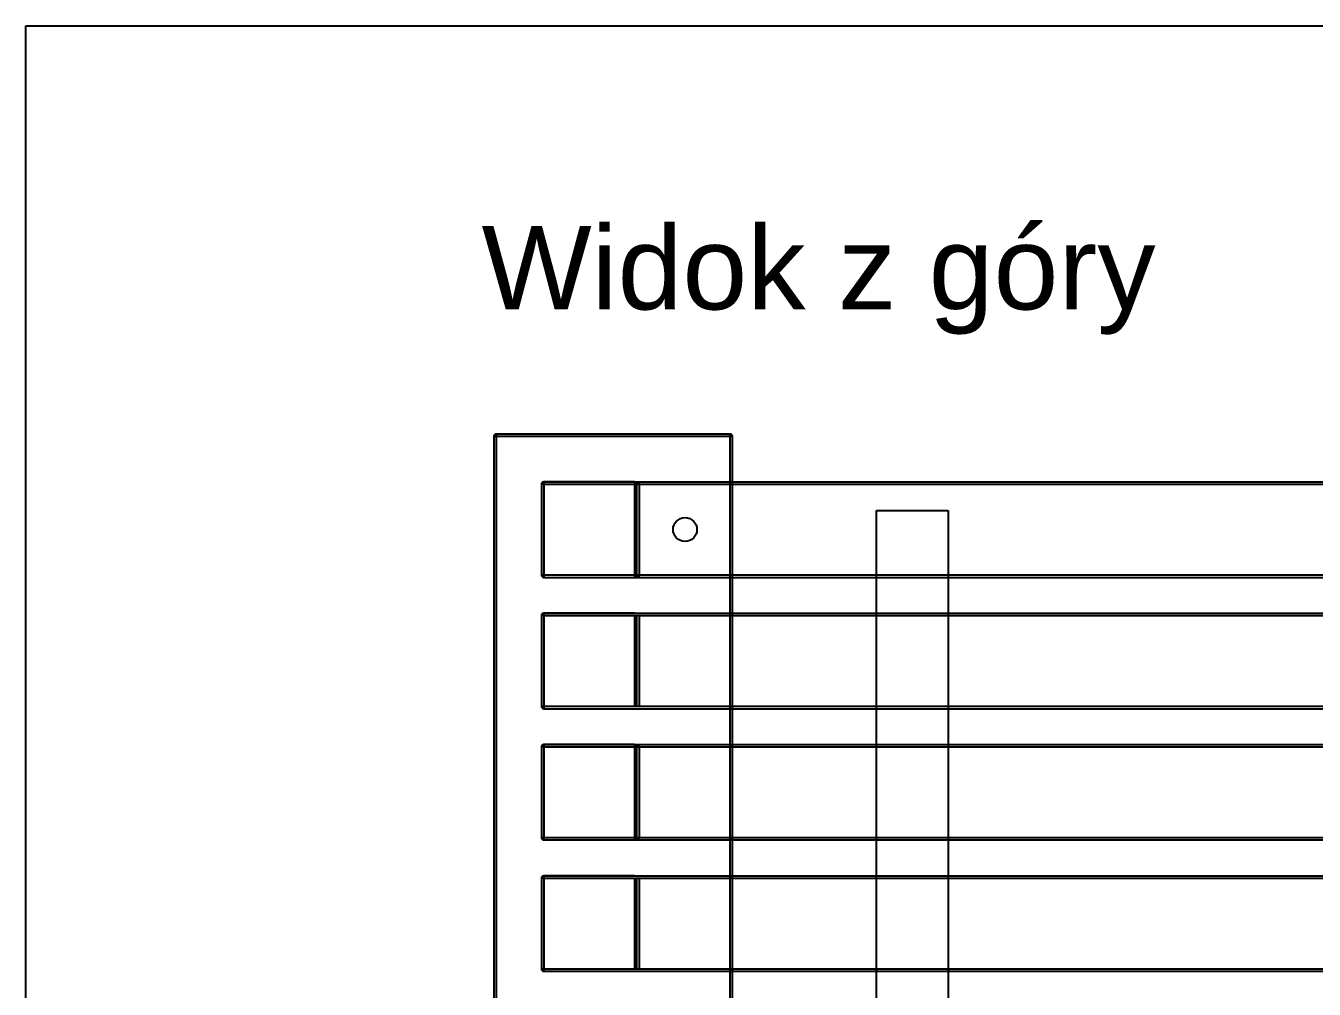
# Model space of a CAD drawing. Header units: millimetres. Extents: x 10366 to 13995, y 24552 to 29685.
# Drawn here: x 10366 to 10906, y 29281 to 29685 of the extents above; entities that cross this region are included whole.
import ezdxf

# ---------------------------------------------------------------- set-up
doc = ezdxf.new("R2010")
doc.units = ezdxf.units.MM
doc.header["$LTSCALE"] = 3
doc.layers.add('DomyÅ›lna', color=7, linetype='Continuous')
doc.layers.add('Hidden_lines', color=7, linetype='Continuous')
doc.styles.get("Standard").update_dxf_attribs({"font": 'arial.ttf'})

msp = doc.modelspace()

# ---------------------------------------------------------------- linework, layer by layer
msp.add_lwpolyline([(10366.2, 24552.48), (10366.2, 29684.64), (13995, 29684.64), (13995, 24552.48)], close=True)
at = {"layer": 'DomyÅ›lna'}
for p, q in [((10562.14, 29512.65), (10562.14, 28994.65)), ((10661.14, 29513.65), (10563.14, 29513.65)), ((10661.14, 29512.65), (10563.14, 29512.65)), ((10563.14, 29512.65), (10563.14, 28994.65)), ((10661.14, 29492.65), (10661.14, 29512.65)), ((10662.14, 29492.65), (10662.14, 29512.65)), ((10582.14, 29492.65), (10582.14, 29454.65)), ((10582.14, 29492.65), (10582.14, 29454.65)), ((10582.14, 29492.65), (10582.14, 29454.65)), ((10583.14, 29493.65), (12381.14, 29493.65)), ((10621.14, 29493.65), (10583.14, 29493.65)), ((10583.14, 29493.65), (12381.14, 29493.65)), ((10621.14, 29493.65), (10583.14, 29493.65)), ((10621.14, 29493.65), (10583.14, 29493.65)), ((10583.14, 29493.65), (12381.14, 29493.65)), ((10583.14, 29492.65), (10583.14, 29454.65)), ((10583.14, 29492.65), (12381.14, 29492.65)), ((10583.14, 29492.65), (10583.14, 29454.65)), ((10583.14, 29492.65), (12381.14, 29492.65)), ((10583.14, 29492.65), (10583.14, 29454.65)), ((10583.14, 29492.65), (12381.14, 29492.65)), ((10583.14, 29454.65), (12381.14, 29454.65)), ((10583.14, 29454.65), (12381.14, 29454.65)), ((10583.14, 29454.65), (12381.14, 29454.65)), ((10583.14, 29453.65), (12381.14, 29453.65)), ((10583.14, 29453.65), (10621.14, 29453.65)), ((10583.14, 29453.65), (12381.14, 29453.65)), ((10583.14, 29453.65), (10621.14, 29453.65)), ((10583.14, 29453.65), (10621.14, 29453.65)), ((10583.14, 29453.65), (12381.14, 29453.65)), ((10661.14, 29437.65), (10661.14, 29454.65)), ((10662.14, 29437.65), (10662.14, 29454.65)), ((10722.45, 29437.65), (10722.45, 29454.65)), ((10752.45, 29454.65), (10752.45, 29437.65)), ((10582.14, 29437.65), (10582.14, 29399.65)), ((10582.14, 29437.65), (10582.14, 29399.65)), ((10582.14, 29437.65), (10582.14, 29399.65)), ((10621.14, 29438.65), (10583.14, 29438.65)), ((10583.14, 29438.65), (12381.14, 29438.65)), ((10621.14, 29438.65), (10583.14, 29438.65)), ((10583.14, 29438.65), (12381.14, 29438.65)), ((10621.14, 29438.65), (10583.14, 29438.65)), ((10583.14, 29438.65), (12381.14, 29438.65)), ((10583.14, 29437.65), (10583.14, 29399.65)), ((10583.14, 29437.65), (12381.14, 29437.65)), ((10583.14, 29437.65), (12381.14, 29437.65)), ((10583.14, 29437.65), (10583.14, 29399.65)), ((10583.14, 29437.65), (10583.14, 29399.65)), ((10583.14, 29437.65), (12381.14, 29437.65)), ((10583.14, 29399.65), (12381.14, 29399.65)), ((10583.14, 29399.65), (12381.14, 29399.65)), ((10583.14, 29399.65), (12381.14, 29399.65)), ((10661.14, 29382.65), (10661.14, 29399.65)), ((10662.14, 29382.65), (10662.14, 29399.65)), ((10722.45, 29382.65), (10722.45, 29399.65)), ((10752.45, 29399.65), (10752.45, 29382.65)), ((10583.14, 29398.65), (12381.14, 29398.65)), ((10583.14, 29398.65), (10621.14, 29398.65)), ((10583.14, 29398.65), (12381.14, 29398.65)), ((10583.14, 29398.65), (10621.14, 29398.65)), ((10583.14, 29398.65), (12381.14, 29398.65)), ((10583.14, 29398.65), (10621.14, 29398.65)), ((10621.14, 29383.65), (10583.14, 29383.65)), ((10583.14, 29383.65), (12381.14, 29383.65)), ((10621.14, 29383.65), (10583.14, 29383.65)), ((10583.14, 29383.65), (12381.14, 29383.65)), ((10583.14, 29383.65), (12381.14, 29383.65)), ((10621.14, 29383.65), (10583.14, 29383.65)), ((10582.14, 29382.65), (10582.14, 29344.65)), ((10582.14, 29382.65), (10582.14, 29344.65)), ((10582.14, 29382.65), (10582.14, 29344.65)), ((10583.14, 29382.65), (10583.14, 29344.65)), ((10583.14, 29382.65), (12381.14, 29382.65)), ((10583.14, 29382.65), (10583.14, 29344.65)), ((10583.14, 29382.65), (12381.14, 29382.65)), ((10583.14, 29382.65), (12381.14, 29382.65)), ((10583.14, 29382.65), (10583.14, 29344.65)), ((10583.14, 29344.65), (12381.14, 29344.65)), ((10583.14, 29344.65), (12381.14, 29344.65)), ((10583.14, 29344.65), (12381.14, 29344.65)), ((10583.14, 29343.65), (12381.14, 29343.65)), ((10583.14, 29343.65), (10621.14, 29343.65)), ((10583.14, 29343.65), (12381.14, 29343.65)), ((10583.14, 29343.65), (10621.14, 29343.65)), ((10583.14, 29343.65), (12381.14, 29343.65)), ((10583.14, 29343.65), (10621.14, 29343.65)), ((10661.14, 29327.65), (10661.14, 29344.65)), ((10662.14, 29327.65), (10662.14, 29344.65)), ((10722.45, 29327.65), (10722.45, 29344.65)), ((10752.45, 29344.65), (10752.45, 29327.65)), ((10582.14, 29327.65), (10582.14, 29289.65)), ((10582.14, 29327.65), (10582.14, 29289.65)), ((10582.14, 29327.65), (10582.14, 29289.65)), ((10621.14, 29328.65), (10583.14, 29328.65)), ((10583.14, 29328.65), (12381.14, 29328.65)), ((10621.14, 29328.65), (10583.14, 29328.65)), ((10583.14, 29328.65), (12381.14, 29328.65)), ((10583.14, 29328.65), (12381.14, 29328.65)), ((10621.14, 29328.65), (10583.14, 29328.65)), ((10583.14, 29327.65), (12381.14, 29327.65)), ((10583.14, 29327.65), (10583.14, 29289.65)), ((10583.14, 29327.65), (10583.14, 29289.65)), ((10583.14, 29327.65), (12381.14, 29327.65)), ((10583.14, 29327.65), (12381.14, 29327.65)), ((10583.14, 29327.65), (10583.14, 29289.65)), ((10583.14, 29289.65), (12381.14, 29289.65)), ((10583.14, 29289.65), (12381.14, 29289.65)), ((10583.14, 29289.65), (12381.14, 29289.65)), ((10583.14, 29288.65), (12381.14, 29288.65)), ((10583.14, 29288.65), (10621.14, 29288.65)), ((10583.14, 29288.65), (12381.14, 29288.65)), ((10583.14, 29288.65), (10621.14, 29288.65)), ((10583.14, 29288.65), (10621.14, 29288.65)), ((10583.14, 29288.65), (12381.14, 29288.65)), ((10661.14, 29272.65), (10661.14, 29289.65)), ((10662.14, 29272.65), (10662.14, 29289.65)), ((10722.45, 29272.65), (10722.45, 29289.65)), ((10752.45, 29289.65), (10752.45, 29272.65))]:
    msp.add_line(p, q, dxfattribs=at)
for points in [[(10563.14, 29512.65, 0), (10562.14, 29512.65, 0)], [(10563.14, 29513.65, 0), (10563.14, 29513.65, 0), (10563.14, 29513.65, 0), (10563.14, 29513.65, 0), (10563.14, 29513.65, 0), (10563.14, 29513.65, 0), (10563.14, 29513.65, 0), (10563.14, 29513.65, 0), (10563.14, 29513.65, 0), (10563.14, 29513.65, 0), (10563.14, 29513.65, 0), (10563.14, 29513.65, 0), (10563.14, 29513.65, 0), (10563.14, 29513.65, 0), (10563.14, 29513.64, 0), (10563.14, 29513.62, 0), (10563.14, 29513.53, 0), (10563.14, 29512.65, 0)], [(10661.14, 29512.65, 0), (10661.14, 29513.65, 0)], [(10662.14, 29512.65, 0), (10662.14, 29512.65, 0), (10662.14, 29512.65, 0), (10662.14, 29512.65, 0), (10662.14, 29512.65, 0), (10662.14, 29512.65, 0), (10662.14, 29512.65, 0), (10662.14, 29512.65, 0), (10662.14, 29512.65, 0), (10662.14, 29512.65, 0), (10662.14, 29512.65, 0), (10662.14, 29512.65, 0), (10662.14, 29512.65, 0), (10662.14, 29512.65, 0), (10662.11, 29512.65, 0), (10662.02, 29512.65, 0), (10661.14, 29512.65, 0)], [(10583.14, 29492.65, 0), (10582.44, 29492.65, 0), (10582.21, 29492.65, 0), (10582.16, 29492.65, 0), (10582.15, 29492.65, 0), (10582.14, 29492.65, 0), (10582.14, 29492.65, 0), (10582.14, 29492.65, 0), (10582.14, 29492.65, 0), (10582.14, 29492.65, 0), (10582.14, 29492.65, 0), (10582.14, 29492.65, 0), (10582.14, 29492.65, 0), (10582.14, 29492.65, 0), (10582.14, 29492.65, 0), (10582.14, 29492.65, 0), (10582.14, 29492.65, 0), (10582.14, 29492.65, 0), (10582.14, 29492.65, 0)], [(10583.14, 29492.65, 0), (10582.44, 29492.65, 0), (10582.21, 29492.65, 0), (10582.16, 29492.65, 0), (10582.15, 29492.65, 0), (10582.14, 29492.65, 0), (10582.14, 29492.65, 0), (10582.14, 29492.65, 0), (10582.14, 29492.65, 0), (10582.14, 29492.65, 0), (10582.14, 29492.65, 0), (10582.14, 29492.65, 0), (10582.14, 29492.65, 0), (10582.14, 29492.65, 0), (10582.14, 29492.65, 0), (10582.14, 29492.65, 0), (10582.14, 29492.65, 0), (10582.14, 29492.65, 0), (10582.14, 29492.65, 0)], [(10583.14, 29492.65, 0), (10582.44, 29492.65, 0), (10582.21, 29492.65, 0), (10582.16, 29492.65, 0), (10582.15, 29492.65, 0), (10582.14, 29492.65, 0), (10582.14, 29492.65, 0), (10582.14, 29492.65, 0), (10582.14, 29492.65, 0), (10582.14, 29492.65, 0), (10582.14, 29492.65, 0), (10582.14, 29492.65, 0), (10582.14, 29492.65, 0), (10582.14, 29492.65, 0), (10582.14, 29492.65, 0), (10582.14, 29492.65, 0), (10582.14, 29492.65, 0), (10582.14, 29492.65, 0), (10582.14, 29492.65, 0)], [(10583.14, 29493.65, 0), (10583.14, 29493.65, 0), (10583.14, 29493.65, 0), (10583.14, 29493.65, 0), (10583.14, 29493.65, 0), (10583.14, 29493.65, 0), (10583.14, 29493.65, 0), (10583.14, 29493.65, 0), (10583.14, 29493.65, 0), (10583.14, 29493.65, 0), (10583.14, 29493.65, 0), (10583.14, 29493.65, 0), (10583.14, 29493.65, 0), (10583.14, 29493.65, 0), (10583.14, 29493.64, 0), (10583.14, 29493.62, 0), (10583.14, 29493.53, 0), (10583.14, 29492.65, 0)], [(10583.14, 29493.65, 0), (10583.14, 29493.65, 0), (10583.14, 29493.65, 0), (10583.14, 29493.65, 0), (10583.14, 29493.65, 0), (10583.14, 29493.65, 0), (10583.14, 29493.65, 0), (10583.14, 29493.65, 0), (10583.14, 29493.65, 0), (10583.14, 29493.65, 0), (10583.14, 29493.65, 0), (10583.14, 29493.65, 0), (10583.14, 29493.65, 0), (10583.14, 29493.65, 0), (10583.14, 29493.64, 0), (10583.14, 29493.62, 0), (10583.14, 29493.53, 0), (10583.14, 29492.65, 0)], [(10583.14, 29493.65, 0), (10583.14, 29493.65, 0), (10583.14, 29493.65, 0), (10583.14, 29493.65, 0), (10583.14, 29493.65, 0), (10583.14, 29493.65, 0), (10583.14, 29493.65, 0), (10583.14, 29493.65, 0), (10583.14, 29493.65, 0), (10583.14, 29493.65, 0), (10583.14, 29493.65, 0), (10583.14, 29493.65, 0), (10583.14, 29493.65, 0), (10583.14, 29493.65, 0), (10583.14, 29493.64, 0), (10583.14, 29493.62, 0), (10583.14, 29493.53, 0), (10583.14, 29492.65, 0)], [(10621.14, 29493.65, 0), (10621.26, 29493.64, 0), (10621.35, 29493.63, 0), (10621.49, 29493.59, 0), (10621.6, 29493.54, 0), (10621.69, 29493.49, 0), (10621.79, 29493.41, 0), (10621.86, 29493.35, 0), (10621.93, 29493.27, 0), (10622, 29493.16, 0), (10622.07, 29493.03, 0), (10622.1, 29492.94, 0), (10622.12, 29492.85, 0), (10622.14, 29492.75, 0), (10622.14, 29492.65, 0)], [(10621.14, 29493.65, 0), (10621.26, 29493.64, 0), (10621.35, 29493.63, 0), (10621.49, 29493.59, 0), (10621.6, 29493.54, 0), (10621.69, 29493.49, 0), (10621.79, 29493.41, 0), (10621.86, 29493.35, 0), (10621.93, 29493.27, 0), (10622, 29493.16, 0), (10622.07, 29493.03, 0), (10622.1, 29492.94, 0), (10622.12, 29492.85, 0), (10622.14, 29492.75, 0), (10622.14, 29492.65, 0)], [(10621.14, 29493.65, 0), (10621.26, 29493.64, 0), (10621.35, 29493.63, 0), (10621.49, 29493.59, 0), (10621.6, 29493.54, 0), (10621.69, 29493.49, 0), (10621.79, 29493.41, 0), (10621.86, 29493.35, 0), (10621.93, 29493.27, 0), (10622, 29493.16, 0), (10622.07, 29493.03, 0), (10622.1, 29492.94, 0), (10622.12, 29492.85, 0), (10622.14, 29492.75, 0), (10622.14, 29492.65, 0)], [(10582.14, 29454.65, 0), (10582.14, 29454.65, 0), (10582.14, 29454.65, 0), (10582.14, 29454.65, 0), (10582.14, 29454.65, 0), (10582.14, 29454.65, 0), (10582.14, 29454.65, 0), (10582.14, 29454.65, 0), (10582.14, 29454.65, 0), (10582.14, 29454.65, 0), (10582.14, 29454.65, 0), (10582.14, 29454.65, 0), (10582.14, 29454.65, 0), (10582.14, 29454.65, 0), (10582.15, 29454.65, 0), (10582.17, 29454.65, 0), (10582.27, 29454.65, 0), (10583.14, 29454.65, 0)], [(10582.14, 29454.65, 0), (10582.14, 29454.65, 0), (10582.14, 29454.65, 0), (10582.14, 29454.65, 0), (10582.14, 29454.65, 0), (10582.14, 29454.65, 0), (10582.14, 29454.65, 0), (10582.14, 29454.65, 0), (10582.14, 29454.65, 0), (10582.14, 29454.65, 0), (10582.14, 29454.65, 0), (10582.14, 29454.65, 0), (10582.14, 29454.65, 0), (10582.14, 29454.65, 0), (10582.15, 29454.65, 0), (10582.17, 29454.65, 0), (10582.27, 29454.65, 0), (10583.14, 29454.65, 0)], [(10582.14, 29454.65, 0), (10582.14, 29454.65, 0), (10582.14, 29454.65, 0), (10582.14, 29454.65, 0), (10582.14, 29454.65, 0), (10582.14, 29454.65, 0), (10582.14, 29454.65, 0), (10582.14, 29454.65, 0), (10582.14, 29454.65, 0), (10582.14, 29454.65, 0), (10582.14, 29454.65, 0), (10582.14, 29454.65, 0), (10582.14, 29454.65, 0), (10582.14, 29454.65, 0), (10582.15, 29454.65, 0), (10582.17, 29454.65, 0), (10582.27, 29454.65, 0), (10583.14, 29454.65, 0)], [(10583.14, 29454.65, 0), (10583.14, 29453.65, 0)], [(10583.14, 29454.65, 0), (10583.14, 29453.65, 0)], [(10583.14, 29454.65, 0), (10583.14, 29453.65, 0)], [(10621.14, 29453.65, 0), (10621.85, 29453.71, 0), (10622.49, 29453.81, 0), (10622.63, 29453.85, 0), (10622.75, 29453.89, 0), (10622.81, 29453.92, 0), (10622.87, 29453.95, 0), (10622.92, 29453.99, 0), (10622.96, 29454.03, 0), (10623, 29454.08, 0), (10623.04, 29454.14, 0), (10623.07, 29454.2, 0), (10623.1, 29454.28, 0), (10623.12, 29454.36, 0), (10623.13, 29454.45, 0), (10623.14, 29454.65, 0)], [(10622.14, 29454.65, 0), (10622.14, 29454.55, 0), (10622.12, 29454.45, 0), (10622.1, 29454.36, 0), (10622.07, 29454.28, 0), (10622, 29454.14, 0), (10621.93, 29454.03, 0), (10621.86, 29453.95, 0), (10621.74, 29453.85, 0), (10621.64, 29453.78, 0), (10621.55, 29453.74, 0), (10621.43, 29453.69, 0), (10621.31, 29453.66, 0), (10621.14, 29453.65, 0)], [(10621.14, 29453.65, 0), (10621.85, 29453.71, 0), (10622.49, 29453.81, 0), (10622.63, 29453.85, 0), (10622.75, 29453.89, 0), (10622.81, 29453.92, 0), (10622.87, 29453.95, 0), (10622.92, 29453.99, 0), (10622.96, 29454.03, 0), (10623, 29454.08, 0), (10623.04, 29454.14, 0), (10623.07, 29454.2, 0), (10623.1, 29454.28, 0), (10623.12, 29454.36, 0), (10623.13, 29454.45, 0), (10623.14, 29454.65, 0)], [(10622.14, 29454.65, 0), (10622.14, 29454.55, 0), (10622.12, 29454.45, 0), (10622.1, 29454.36, 0), (10622.07, 29454.28, 0), (10622, 29454.14, 0), (10621.93, 29454.03, 0), (10621.86, 29453.95, 0), (10621.74, 29453.85, 0), (10621.64, 29453.78, 0), (10621.55, 29453.74, 0), (10621.43, 29453.69, 0), (10621.31, 29453.66, 0), (10621.14, 29453.65, 0)], [(10622.14, 29454.65, 0), (10622.14, 29454.55, 0), (10622.12, 29454.45, 0), (10622.1, 29454.36, 0), (10622.07, 29454.28, 0), (10622, 29454.14, 0), (10621.93, 29454.03, 0), (10621.86, 29453.95, 0), (10621.74, 29453.85, 0), (10621.64, 29453.78, 0), (10621.55, 29453.74, 0), (10621.43, 29453.69, 0), (10621.31, 29453.66, 0), (10621.14, 29453.65, 0)], [(10621.14, 29453.65, 0), (10621.85, 29453.71, 0), (10622.49, 29453.81, 0), (10622.63, 29453.85, 0), (10622.75, 29453.89, 0), (10622.81, 29453.92, 0), (10622.87, 29453.95, 0), (10622.92, 29453.99, 0), (10622.96, 29454.03, 0), (10623, 29454.08, 0), (10623.04, 29454.14, 0), (10623.07, 29454.2, 0), (10623.1, 29454.28, 0), (10623.12, 29454.36, 0), (10623.13, 29454.45, 0), (10623.14, 29454.65, 0)], [(10583.14, 29437.65, 0), (10582.14, 29437.65, 0)], [(10583.14, 29437.65, 0), (10582.14, 29437.65, 0)], [(10583.14, 29437.65, 0), (10582.14, 29437.65, 0)], [(10583.14, 29438.65, 0), (10583.14, 29438.65, 0), (10583.14, 29438.65, 0), (10583.14, 29438.65, 0), (10583.14, 29438.65, 0), (10583.14, 29438.65, 0), (10583.14, 29438.65, 0), (10583.14, 29438.65, 0), (10583.14, 29438.65, 0), (10583.14, 29438.65, 0), (10583.14, 29438.65, 0), (10583.14, 29438.65, 0), (10583.14, 29438.65, 0), (10583.14, 29438.64, 0), (10583.14, 29438.62, 0), (10583.14, 29438.53, 0), (10583.14, 29437.65, 0)], [(10583.14, 29438.65, 0), (10583.14, 29438.65, 0), (10583.14, 29438.65, 0), (10583.14, 29438.65, 0), (10583.14, 29438.65, 0), (10583.14, 29438.65, 0), (10583.14, 29438.65, 0), (10583.14, 29438.65, 0), (10583.14, 29438.65, 0), (10583.14, 29438.65, 0), (10583.14, 29438.65, 0), (10583.14, 29438.65, 0), (10583.14, 29438.65, 0), (10583.14, 29438.64, 0), (10583.14, 29438.62, 0), (10583.14, 29438.53, 0), (10583.14, 29437.65, 0)], [(10583.14, 29438.65, 0), (10583.14, 29438.65, 0), (10583.14, 29438.65, 0), (10583.14, 29438.65, 0), (10583.14, 29438.65, 0), (10583.14, 29438.65, 0), (10583.14, 29438.65, 0), (10583.14, 29438.65, 0), (10583.14, 29438.65, 0), (10583.14, 29438.65, 0), (10583.14, 29438.65, 0), (10583.14, 29438.65, 0), (10583.14, 29438.65, 0), (10583.14, 29438.64, 0), (10583.14, 29438.62, 0), (10583.14, 29438.53, 0), (10583.14, 29437.65, 0)], [(10582.14, 29399.65, 0), (10582.14, 29399.65, 0), (10582.14, 29399.65, 0), (10582.14, 29399.65, 0), (10582.14, 29399.65, 0), (10582.14, 29399.65, 0), (10582.14, 29399.65, 0), (10582.14, 29399.65, 0), (10582.14, 29399.65, 0), (10582.14, 29399.65, 0), (10582.14, 29399.65, 0), (10582.14, 29399.65, 0), (10582.14, 29399.65, 0), (10582.14, 29399.65, 0), (10582.15, 29399.65, 0), (10582.17, 29399.65, 0), (10582.27, 29399.65, 0), (10583.14, 29399.65, 0)], [(10582.14, 29399.65, 0), (10582.14, 29399.65, 0), (10582.14, 29399.65, 0), (10582.14, 29399.65, 0), (10582.14, 29399.65, 0), (10582.14, 29399.65, 0), (10582.14, 29399.65, 0), (10582.14, 29399.65, 0), (10582.14, 29399.65, 0), (10582.14, 29399.65, 0), (10582.14, 29399.65, 0), (10582.14, 29399.65, 0), (10582.14, 29399.65, 0), (10582.14, 29399.65, 0), (10582.15, 29399.65, 0), (10582.17, 29399.65, 0), (10582.27, 29399.65, 0), (10583.14, 29399.65, 0)], [(10582.14, 29399.65, 0), (10582.14, 29399.65, 0), (10582.14, 29399.65, 0), (10582.14, 29399.65, 0), (10582.14, 29399.65, 0), (10582.14, 29399.65, 0), (10582.14, 29399.65, 0), (10582.14, 29399.65, 0), (10582.14, 29399.65, 0), (10582.14, 29399.65, 0), (10582.14, 29399.65, 0), (10582.14, 29399.65, 0), (10582.14, 29399.65, 0), (10582.14, 29399.65, 0), (10582.15, 29399.65, 0), (10582.17, 29399.65, 0), (10582.27, 29399.65, 0), (10583.14, 29399.65, 0)], [(10583.14, 29399.65, 0), (10583.14, 29398.65, 0)], [(10583.14, 29399.65, 0), (10583.14, 29398.65, 0)], [(10583.14, 29399.65, 0), (10583.14, 29398.65, 0)], [(10583.14, 29383.65, 0), (10583.14, 29383.65, 0), (10583.14, 29383.65, 0), (10583.14, 29383.65, 0), (10583.14, 29383.65, 0), (10583.14, 29383.65, 0), (10583.14, 29383.65, 0), (10583.14, 29383.65, 0), (10583.14, 29383.65, 0), (10583.14, 29383.65, 0), (10583.14, 29383.65, 0), (10583.14, 29383.65, 0), (10583.14, 29383.65, 0), (10583.14, 29383.65, 0), (10583.14, 29383.64, 0), (10583.14, 29383.62, 0), (10583.14, 29383.53, 0), (10583.14, 29382.65, 0)], [(10583.14, 29383.65, 0), (10583.14, 29383.65, 0), (10583.14, 29383.65, 0), (10583.14, 29383.65, 0), (10583.14, 29383.65, 0), (10583.14, 29383.65, 0), (10583.14, 29383.65, 0), (10583.14, 29383.65, 0), (10583.14, 29383.65, 0), (10583.14, 29383.65, 0), (10583.14, 29383.65, 0), (10583.14, 29383.65, 0), (10583.14, 29383.65, 0), (10583.14, 29383.65, 0), (10583.14, 29383.64, 0), (10583.14, 29383.62, 0), (10583.14, 29383.53, 0), (10583.14, 29382.65, 0)], [(10583.14, 29383.65, 0), (10583.14, 29383.65, 0), (10583.14, 29383.65, 0), (10583.14, 29383.65, 0), (10583.14, 29383.65, 0), (10583.14, 29383.65, 0), (10583.14, 29383.65, 0), (10583.14, 29383.65, 0), (10583.14, 29383.65, 0), (10583.14, 29383.65, 0), (10583.14, 29383.65, 0), (10583.14, 29383.65, 0), (10583.14, 29383.65, 0), (10583.14, 29383.65, 0), (10583.14, 29383.64, 0), (10583.14, 29383.62, 0), (10583.14, 29383.53, 0), (10583.14, 29382.65, 0)], [(10621.14, 29383.65, 0), (10621.26, 29383.64, 0), (10621.35, 29383.63, 0), (10621.49, 29383.59, 0), (10621.6, 29383.54, 0), (10621.69, 29383.49, 0), (10621.79, 29383.41, 0), (10621.86, 29383.35, 0), (10621.93, 29383.27, 0), (10622, 29383.16, 0), (10622.07, 29383.03, 0), (10622.1, 29382.94, 0), (10622.12, 29382.85, 0), (10622.14, 29382.75, 0), (10622.14, 29382.65, 0)], [(10621.14, 29383.65, 0), (10621.26, 29383.64, 0), (10621.35, 29383.63, 0), (10621.49, 29383.59, 0), (10621.6, 29383.54, 0), (10621.69, 29383.49, 0), (10621.79, 29383.41, 0), (10621.86, 29383.35, 0), (10621.93, 29383.27, 0), (10622, 29383.16, 0), (10622.07, 29383.03, 0), (10622.1, 29382.94, 0), (10622.12, 29382.85, 0), (10622.14, 29382.75, 0), (10622.14, 29382.65, 0)], [(10621.14, 29383.65, 0), (10621.26, 29383.64, 0), (10621.35, 29383.63, 0), (10621.49, 29383.59, 0), (10621.6, 29383.54, 0), (10621.69, 29383.49, 0), (10621.79, 29383.41, 0), (10621.86, 29383.35, 0), (10621.93, 29383.27, 0), (10622, 29383.16, 0), (10622.07, 29383.03, 0), (10622.1, 29382.94, 0), (10622.12, 29382.85, 0), (10622.14, 29382.75, 0), (10622.14, 29382.65, 0)], [(10583.14, 29382.65, 0), (10582.14, 29382.65, 0)], [(10583.14, 29382.65, 0), (10582.14, 29382.65, 0)], [(10583.14, 29382.65, 0), (10582.14, 29382.65, 0)], [(10582.14, 29344.65, 0), (10582.14, 29344.65, 0), (10582.14, 29344.65, 0), (10582.14, 29344.65, 0), (10582.14, 29344.65, 0), (10582.14, 29344.65, 0), (10582.14, 29344.65, 0), (10582.14, 29344.65, 0), (10582.14, 29344.65, 0), (10582.14, 29344.65, 0), (10582.14, 29344.65, 0), (10582.14, 29344.65, 0), (10582.14, 29344.65, 0), (10582.14, 29344.65, 0), (10582.15, 29344.65, 0), (10582.17, 29344.65, 0), (10582.27, 29344.65, 0), (10583.14, 29344.65, 0)], [(10582.14, 29344.65, 0), (10582.14, 29344.65, 0), (10582.14, 29344.65, 0), (10582.14, 29344.65, 0), (10582.14, 29344.65, 0), (10582.14, 29344.65, 0), (10582.14, 29344.65, 0), (10582.14, 29344.65, 0), (10582.14, 29344.65, 0), (10582.14, 29344.65, 0), (10582.14, 29344.65, 0), (10582.14, 29344.65, 0), (10582.14, 29344.65, 0), (10582.14, 29344.65, 0), (10582.15, 29344.65, 0), (10582.17, 29344.65, 0), (10582.27, 29344.65, 0), (10583.14, 29344.65, 0)], [(10582.14, 29344.65, 0), (10582.14, 29344.65, 0), (10582.14, 29344.65, 0), (10582.14, 29344.65, 0), (10582.14, 29344.65, 0), (10582.14, 29344.65, 0), (10582.14, 29344.65, 0), (10582.14, 29344.65, 0), (10582.14, 29344.65, 0), (10582.14, 29344.65, 0), (10582.14, 29344.65, 0), (10582.14, 29344.65, 0), (10582.14, 29344.65, 0), (10582.14, 29344.65, 0), (10582.15, 29344.65, 0), (10582.17, 29344.65, 0), (10582.27, 29344.65, 0), (10583.14, 29344.65, 0)], [(10583.14, 29344.65, 0), (10583.14, 29343.65, 0)], [(10583.14, 29344.65, 0), (10583.14, 29343.65, 0)], [(10583.14, 29344.65, 0), (10583.14, 29343.65, 0)], [(10621.14, 29343.65, 0), (10621.85, 29343.71, 0), (10622.49, 29343.81, 0), (10622.63, 29343.85, 0), (10622.75, 29343.89, 0), (10622.81, 29343.92, 0), (10622.87, 29343.95, 0), (10622.92, 29343.99, 0), (10622.96, 29344.03, 0), (10623, 29344.08, 0), (10623.04, 29344.14, 0), (10623.07, 29344.2, 0), (10623.1, 29344.28, 0), (10623.12, 29344.36, 0), (10623.13, 29344.45, 0), (10623.14, 29344.65, 0)], [(10622.14, 29344.65, 0), (10622.14, 29344.55, 0), (10622.12, 29344.45, 0), (10622.1, 29344.36, 0), (10622.07, 29344.28, 0), (10622, 29344.14, 0), (10621.93, 29344.03, 0), (10621.86, 29343.95, 0), (10621.74, 29343.85, 0), (10621.64, 29343.78, 0), (10621.55, 29343.74, 0), (10621.43, 29343.69, 0), (10621.31, 29343.66, 0), (10621.14, 29343.65, 0)], [(10621.14, 29343.65, 0), (10621.85, 29343.71, 0), (10622.49, 29343.81, 0), (10622.63, 29343.85, 0), (10622.75, 29343.89, 0), (10622.81, 29343.92, 0), (10622.87, 29343.95, 0), (10622.92, 29343.99, 0), (10622.96, 29344.03, 0), (10623, 29344.08, 0), (10623.04, 29344.14, 0), (10623.07, 29344.2, 0), (10623.1, 29344.28, 0), (10623.12, 29344.36, 0), (10623.13, 29344.45, 0), (10623.14, 29344.65, 0)], [(10622.14, 29344.65, 0), (10622.14, 29344.55, 0), (10622.12, 29344.45, 0), (10622.1, 29344.36, 0), (10622.07, 29344.28, 0), (10622, 29344.14, 0), (10621.93, 29344.03, 0), (10621.86, 29343.95, 0), (10621.74, 29343.85, 0), (10621.64, 29343.78, 0), (10621.55, 29343.74, 0), (10621.43, 29343.69, 0), (10621.31, 29343.66, 0), (10621.14, 29343.65, 0)], [(10622.14, 29344.65, 0), (10622.14, 29344.55, 0), (10622.12, 29344.45, 0), (10622.1, 29344.36, 0), (10622.07, 29344.28, 0), (10622, 29344.14, 0), (10621.93, 29344.03, 0), (10621.86, 29343.95, 0), (10621.74, 29343.85, 0), (10621.64, 29343.78, 0), (10621.55, 29343.74, 0), (10621.43, 29343.69, 0), (10621.31, 29343.66, 0), (10621.14, 29343.65, 0)], [(10621.14, 29343.65, 0), (10621.85, 29343.71, 0), (10622.49, 29343.81, 0), (10622.63, 29343.85, 0), (10622.75, 29343.89, 0), (10622.81, 29343.92, 0), (10622.87, 29343.95, 0), (10622.92, 29343.99, 0), (10622.96, 29344.03, 0), (10623, 29344.08, 0), (10623.04, 29344.14, 0), (10623.07, 29344.2, 0), (10623.1, 29344.28, 0), (10623.12, 29344.36, 0), (10623.13, 29344.45, 0), (10623.14, 29344.65, 0)], [(10583.14, 29327.65, 0), (10582.14, 29327.65, 0)], [(10583.14, 29327.65, 0), (10582.14, 29327.65, 0)], [(10583.14, 29327.65, 0), (10582.14, 29327.65, 0)], [(10583.14, 29328.65, 0), (10583.14, 29328.65, 0), (10583.14, 29328.65, 0), (10583.14, 29328.65, 0), (10583.14, 29328.65, 0), (10583.14, 29328.65, 0), (10583.14, 29328.65, 0), (10583.14, 29328.65, 0), (10583.14, 29328.65, 0), (10583.14, 29328.65, 0), (10583.14, 29328.65, 0), (10583.14, 29328.65, 0), (10583.14, 29328.65, 0), (10583.14, 29328.65, 0), (10583.14, 29328.64, 0), (10583.14, 29328.62, 0), (10583.14, 29328.53, 0), (10583.14, 29327.65, 0)], [(10583.14, 29328.65, 0), (10583.14, 29328.65, 0), (10583.14, 29328.65, 0), (10583.14, 29328.65, 0), (10583.14, 29328.65, 0), (10583.14, 29328.65, 0), (10583.14, 29328.65, 0), (10583.14, 29328.65, 0), (10583.14, 29328.65, 0), (10583.14, 29328.65, 0), (10583.14, 29328.65, 0), (10583.14, 29328.65, 0), (10583.14, 29328.65, 0), (10583.14, 29328.65, 0), (10583.14, 29328.64, 0), (10583.14, 29328.62, 0), (10583.14, 29328.53, 0), (10583.14, 29327.65, 0)], [(10583.14, 29328.65, 0), (10583.14, 29328.65, 0), (10583.14, 29328.65, 0), (10583.14, 29328.65, 0), (10583.14, 29328.65, 0), (10583.14, 29328.65, 0), (10583.14, 29328.65, 0), (10583.14, 29328.65, 0), (10583.14, 29328.65, 0), (10583.14, 29328.65, 0), (10583.14, 29328.65, 0), (10583.14, 29328.65, 0), (10583.14, 29328.65, 0), (10583.14, 29328.65, 0), (10583.14, 29328.64, 0), (10583.14, 29328.62, 0), (10583.14, 29328.53, 0), (10583.14, 29327.65, 0)], [(10582.14, 29289.65, 0), (10582.14, 29289.65, 0), (10582.14, 29289.65, 0), (10582.14, 29289.65, 0), (10582.14, 29289.65, 0), (10582.14, 29289.65, 0), (10582.14, 29289.65, 0), (10582.14, 29289.65, 0), (10582.14, 29289.65, 0), (10582.14, 29289.65, 0), (10582.14, 29289.65, 0), (10582.14, 29289.65, 0), (10582.14, 29289.65, 0), (10582.14, 29289.65, 0), (10582.15, 29289.65, 0), (10582.17, 29289.65, 0), (10582.27, 29289.65, 0), (10583.14, 29289.65, 0)], [(10582.14, 29289.65, 0), (10582.14, 29289.65, 0), (10582.14, 29289.65, 0), (10582.14, 29289.65, 0), (10582.14, 29289.65, 0), (10582.14, 29289.65, 0), (10582.14, 29289.65, 0), (10582.14, 29289.65, 0), (10582.14, 29289.65, 0), (10582.14, 29289.65, 0), (10582.14, 29289.65, 0), (10582.14, 29289.65, 0), (10582.14, 29289.65, 0), (10582.14, 29289.65, 0), (10582.15, 29289.65, 0), (10582.17, 29289.65, 0), (10582.27, 29289.65, 0), (10583.14, 29289.65, 0)], [(10582.14, 29289.65, 0), (10582.14, 29289.65, 0), (10582.14, 29289.65, 0), (10582.14, 29289.65, 0), (10582.14, 29289.65, 0), (10582.14, 29289.65, 0), (10582.14, 29289.65, 0), (10582.14, 29289.65, 0), (10582.14, 29289.65, 0), (10582.14, 29289.65, 0), (10582.14, 29289.65, 0), (10582.14, 29289.65, 0), (10582.14, 29289.65, 0), (10582.14, 29289.65, 0), (10582.15, 29289.65, 0), (10582.17, 29289.65, 0), (10582.27, 29289.65, 0), (10583.14, 29289.65, 0)], [(10583.14, 29289.65, 0), (10583.14, 29288.65, 0)], [(10583.14, 29289.65, 0), (10583.14, 29288.65, 0)], [(10583.14, 29289.65, 0), (10583.14, 29288.65, 0)]]:
    msp.add_polyline3d(points, dxfattribs=at)
for centre, start, end in [((10563.14, 29512.65), 90, 180), ((10661.14, 29512.65), 0, 90), ((10583.14, 29492.65), 90, 180), ((10583.14, 29492.65), 90, 180), ((10583.14, 29492.65), 90, 180), ((10583.14, 29454.65), 180, 270), ((10583.14, 29454.65), 180, 270), ((10583.14, 29454.65), 180, 270), ((10583.14, 29437.65), 90, 180), ((10583.14, 29437.65), 90, 180), ((10583.14, 29437.65), 90, 180), ((10583.14, 29399.65), 180, 270), ((10583.14, 29399.65), 180, 270), ((10583.14, 29399.65), 180, 270), ((10583.14, 29382.65), 90, 180), ((10583.14, 29382.65), 90, 180), ((10583.14, 29382.65), 90, 180), ((10583.14, 29344.65), 180, 270), ((10583.14, 29344.65), 180, 270), ((10583.14, 29344.65), 180, 270), ((10583.14, 29327.65), 90, 180), ((10583.14, 29327.65), 90, 180), ((10583.14, 29327.65), 90, 180), ((10583.14, 29289.65), 180, 270), ((10583.14, 29289.65), 180, 270), ((10583.14, 29289.65), 180, 270)]:
    msp.add_arc(centre, 1, start, end, dxfattribs=at)
at = {"layer": 'Hidden_lines'}
for p, q in [((10621.14, 29492.65), (10621.14, 29454.65)), ((10621.14, 29492.65), (10621.14, 29454.65)), ((10621.14, 29492.65), (10621.14, 29454.65)), ((10621.14, 29492.65), (10621.14, 29454.65)), ((10622.14, 29454.65), (10622.14, 29492.65)), ((10622.14, 29454.65), (10622.14, 29492.65)), ((10622.14, 29454.65), (10622.14, 29492.65)), ((10623.14, 29454.65), (10623.14, 29492.65)), ((10623.14, 29454.65), (10623.14, 29492.65)), ((10623.14, 29454.65), (10623.14, 29492.65)), ((10661.14, 29454.65), (10661.14, 29492.65)), ((10662.14, 29454.65), (10662.14, 29492.65)), ((10722.45, 29454.65), (10722.45, 29481.65)), ((10722.45, 29481.65), (10752.45, 29481.65)), ((10752.45, 29481.65), (10752.45, 29454.65)), ((10621.14, 29437.65), (10621.14, 29399.65)), ((10621.14, 29437.65), (10621.14, 29399.65)), ((10621.14, 29437.65), (10621.14, 29399.65)), ((10621.14, 29437.65), (10621.14, 29399.65)), ((10622.14, 29399.65), (10622.14, 29437.65)), ((10622.14, 29399.65), (10622.14, 29437.65)), ((10622.14, 29399.65), (10622.14, 29437.65)), ((10623.14, 29399.65), (10623.14, 29437.65)), ((10623.14, 29399.65), (10623.14, 29437.65)), ((10623.14, 29399.65), (10623.14, 29437.65)), ((10661.14, 29399.65), (10661.14, 29437.65)), ((10662.14, 29399.65), (10662.14, 29437.65)), ((10722.45, 29399.65), (10722.45, 29437.65)), ((10752.45, 29437.65), (10752.45, 29399.65)), ((10621.14, 29382.65), (10621.14, 29344.65)), ((10621.14, 29382.65), (10621.14, 29344.65)), ((10621.14, 29382.65), (10621.14, 29344.65)), ((10621.14, 29382.65), (10621.14, 29344.65)), ((10622.14, 29344.65), (10622.14, 29382.65)), ((10622.14, 29344.65), (10622.14, 29382.65)), ((10622.14, 29344.65), (10622.14, 29382.65)), ((10623.14, 29344.65), (10623.14, 29382.65)), ((10623.14, 29344.65), (10623.14, 29382.65)), ((10623.14, 29344.65), (10623.14, 29382.65)), ((10661.14, 29344.65), (10661.14, 29382.65)), ((10662.14, 29344.65), (10662.14, 29382.65)), ((10722.45, 29344.65), (10722.45, 29382.65)), ((10752.45, 29382.65), (10752.45, 29344.65)), ((10621.14, 29327.65), (10621.14, 29289.65)), ((10621.14, 29327.65), (10621.14, 29289.65)), ((10621.14, 29327.65), (10621.14, 29289.65)), ((10621.14, 29327.65), (10621.14, 29289.65)), ((10622.14, 29289.65), (10622.14, 29327.65)), ((10622.14, 29289.65), (10622.14, 29327.65)), ((10622.14, 29289.65), (10622.14, 29327.65)), ((10623.14, 29289.65), (10623.14, 29327.65)), ((10623.14, 29289.65), (10623.14, 29327.65)), ((10623.14, 29289.65), (10623.14, 29327.65)), ((10661.14, 29289.65), (10661.14, 29327.65)), ((10662.14, 29289.65), (10662.14, 29327.65)), ((10722.45, 29289.65), (10722.45, 29327.65)), ((10752.45, 29327.65), (10752.45, 29289.65))]:
    msp.add_line(p, q, dxfattribs=at)
for points in [[(10621.14, 29493.65, 0), (10621.14, 29493.65, 0), (10621.14, 29493.65, 0), (10621.14, 29493.65, 0), (10621.14, 29493.65, 0), (10621.14, 29493.65, 0), (10621.14, 29493.65, 0), (10621.14, 29493.65, 0), (10621.14, 29493.65, 0), (10621.14, 29493.65, 0), (10621.14, 29493.65, 0), (10621.14, 29493.65, 0), (10621.14, 29493.65, 0), (10621.14, 29493.65, 0), (10621.14, 29493.64, 0), (10621.14, 29493.62, 0), (10621.14, 29493.53, 0), (10621.14, 29492.65, 0)], [(10623.14, 29492.65, 0), (10623.13, 29492.85, 0), (10623.1, 29493.03, 0), (10623.07, 29493.1, 0), (10623.04, 29493.16, 0), (10623, 29493.22, 0), (10622.96, 29493.27, 0), (10622.92, 29493.31, 0), (10622.87, 29493.35, 0), (10622.81, 29493.38, 0), (10622.69, 29493.43, 0), (10622.56, 29493.47, 0), (10622.26, 29493.53, 0), (10621.14, 29493.65, 0)], [(10621.14, 29493.65, 0), (10621.14, 29493.65, 0), (10621.14, 29493.65, 0), (10621.14, 29493.65, 0), (10621.14, 29493.65, 0), (10621.14, 29493.65, 0), (10621.14, 29493.65, 0), (10621.14, 29493.65, 0), (10621.14, 29493.65, 0), (10621.14, 29493.65, 0), (10621.14, 29493.65, 0), (10621.14, 29493.65, 0), (10621.14, 29493.65, 0), (10621.14, 29493.65, 0), (10621.14, 29493.64, 0), (10621.14, 29493.62, 0), (10621.14, 29493.53, 0), (10621.14, 29492.65, 0)], [(10623.14, 29492.65, 0), (10623.13, 29492.85, 0), (10623.1, 29493.03, 0), (10623.07, 29493.1, 0), (10623.04, 29493.16, 0), (10623, 29493.22, 0), (10622.96, 29493.27, 0), (10622.92, 29493.31, 0), (10622.87, 29493.35, 0), (10622.81, 29493.38, 0), (10622.69, 29493.43, 0), (10622.56, 29493.47, 0), (10622.26, 29493.53, 0), (10621.14, 29493.65, 0)], [(10623.14, 29492.65, 0), (10623.13, 29492.85, 0), (10623.1, 29493.03, 0), (10623.07, 29493.1, 0), (10623.04, 29493.16, 0), (10623, 29493.22, 0), (10622.96, 29493.27, 0), (10622.92, 29493.31, 0), (10622.87, 29493.35, 0), (10622.81, 29493.38, 0), (10622.69, 29493.43, 0), (10622.56, 29493.47, 0), (10622.26, 29493.53, 0), (10621.14, 29493.65, 0)], [(10621.14, 29493.65, 0), (10621.14, 29493.65, 0), (10621.14, 29493.65, 0), (10621.14, 29493.65, 0), (10621.14, 29493.65, 0), (10621.14, 29493.65, 0), (10621.14, 29493.65, 0), (10621.14, 29493.65, 0), (10621.14, 29493.65, 0), (10621.14, 29493.65, 0), (10621.14, 29493.65, 0), (10621.14, 29493.65, 0), (10621.14, 29493.65, 0), (10621.14, 29493.65, 0), (10621.14, 29493.64, 0), (10621.14, 29493.62, 0), (10621.14, 29493.53, 0), (10621.14, 29492.65, 0)], [(10621.14, 29493.65, 0), (10621.14, 29493.65, 0), (10621.14, 29493.65, 0), (10621.14, 29493.65, 0), (10621.14, 29493.65, 0), (10621.14, 29493.65, 0), (10621.14, 29493.65, 0), (10621.14, 29493.65, 0), (10621.14, 29493.65, 0), (10621.14, 29493.65, 0), (10621.14, 29493.65, 0), (10621.14, 29493.65, 0), (10621.14, 29493.65, 0), (10621.14, 29493.65, 0), (10621.14, 29493.64, 0), (10621.14, 29493.62, 0), (10621.14, 29493.53, 0), (10621.14, 29492.65, 0)], [(10621.14, 29454.65, 0), (10621.14, 29453.65, 0)], [(10621.14, 29454.65, 0), (10621.14, 29453.65, 0)], [(10621.14, 29454.65, 0), (10621.14, 29453.65, 0)], [(10621.14, 29454.65, 0), (10621.14, 29453.65, 0)], [(10621.14, 29383.65, 0), (10621.14, 29383.65, 0), (10621.14, 29383.65, 0), (10621.14, 29383.65, 0), (10621.14, 29383.65, 0), (10621.14, 29383.65, 0), (10621.14, 29383.65, 0), (10621.14, 29383.65, 0), (10621.14, 29383.65, 0), (10621.14, 29383.65, 0), (10621.14, 29383.65, 0), (10621.14, 29383.65, 0), (10621.14, 29383.65, 0), (10621.14, 29383.65, 0), (10621.14, 29383.64, 0), (10621.14, 29383.62, 0), (10621.14, 29383.53, 0), (10621.14, 29382.65, 0)], [(10623.14, 29382.65, 0), (10623.13, 29382.85, 0), (10623.1, 29383.03, 0), (10623.07, 29383.1, 0), (10623.04, 29383.16, 0), (10623, 29383.22, 0), (10622.96, 29383.27, 0), (10622.92, 29383.31, 0), (10622.87, 29383.35, 0), (10622.81, 29383.38, 0), (10622.69, 29383.43, 0), (10622.56, 29383.47, 0), (10622.26, 29383.53, 0), (10621.14, 29383.65, 0)], [(10621.14, 29383.65, 0), (10621.14, 29383.65, 0), (10621.14, 29383.65, 0), (10621.14, 29383.65, 0), (10621.14, 29383.65, 0), (10621.14, 29383.65, 0), (10621.14, 29383.65, 0), (10621.14, 29383.65, 0), (10621.14, 29383.65, 0), (10621.14, 29383.65, 0), (10621.14, 29383.65, 0), (10621.14, 29383.65, 0), (10621.14, 29383.65, 0), (10621.14, 29383.65, 0), (10621.14, 29383.64, 0), (10621.14, 29383.62, 0), (10621.14, 29383.53, 0), (10621.14, 29382.65, 0)], [(10623.14, 29382.65, 0), (10623.13, 29382.85, 0), (10623.1, 29383.03, 0), (10623.07, 29383.1, 0), (10623.04, 29383.16, 0), (10623, 29383.22, 0), (10622.96, 29383.27, 0), (10622.92, 29383.31, 0), (10622.87, 29383.35, 0), (10622.81, 29383.38, 0), (10622.69, 29383.43, 0), (10622.56, 29383.47, 0), (10622.26, 29383.53, 0), (10621.14, 29383.65, 0)], [(10621.14, 29383.65, 0), (10621.14, 29383.65, 0), (10621.14, 29383.65, 0), (10621.14, 29383.65, 0), (10621.14, 29383.65, 0), (10621.14, 29383.65, 0), (10621.14, 29383.65, 0), (10621.14, 29383.65, 0), (10621.14, 29383.65, 0), (10621.14, 29383.65, 0), (10621.14, 29383.65, 0), (10621.14, 29383.65, 0), (10621.14, 29383.65, 0), (10621.14, 29383.65, 0), (10621.14, 29383.64, 0), (10621.14, 29383.62, 0), (10621.14, 29383.53, 0), (10621.14, 29382.65, 0)], [(10623.14, 29382.65, 0), (10623.13, 29382.85, 0), (10623.1, 29383.03, 0), (10623.07, 29383.1, 0), (10623.04, 29383.16, 0), (10623, 29383.22, 0), (10622.96, 29383.27, 0), (10622.92, 29383.31, 0), (10622.87, 29383.35, 0), (10622.81, 29383.38, 0), (10622.69, 29383.43, 0), (10622.56, 29383.47, 0), (10622.26, 29383.53, 0), (10621.14, 29383.65, 0)], [(10621.14, 29383.65, 0), (10621.14, 29383.65, 0), (10621.14, 29383.65, 0), (10621.14, 29383.65, 0), (10621.14, 29383.65, 0), (10621.14, 29383.65, 0), (10621.14, 29383.65, 0), (10621.14, 29383.65, 0), (10621.14, 29383.65, 0), (10621.14, 29383.65, 0), (10621.14, 29383.65, 0), (10621.14, 29383.65, 0), (10621.14, 29383.65, 0), (10621.14, 29383.65, 0), (10621.14, 29383.64, 0), (10621.14, 29383.62, 0), (10621.14, 29383.53, 0), (10621.14, 29382.65, 0)], [(10621.14, 29344.65, 0), (10621.14, 29343.65, 0)], [(10621.14, 29344.65, 0), (10621.14, 29343.65, 0)], [(10621.14, 29344.65, 0), (10621.14, 29343.65, 0)], [(10621.14, 29344.65, 0), (10621.14, 29343.65, 0)]]:
    msp.add_polyline3d(points, dxfattribs=at)
msp.add_circle((10642.26, 29473.65), 5, dxfattribs=at)

# ---------------------------------------------------------------- texts
msp.add_text('Widok z góry', height=34.9616).set_placement((10557.07, 29565.85))

doc.saveas('drawing.dxf')
